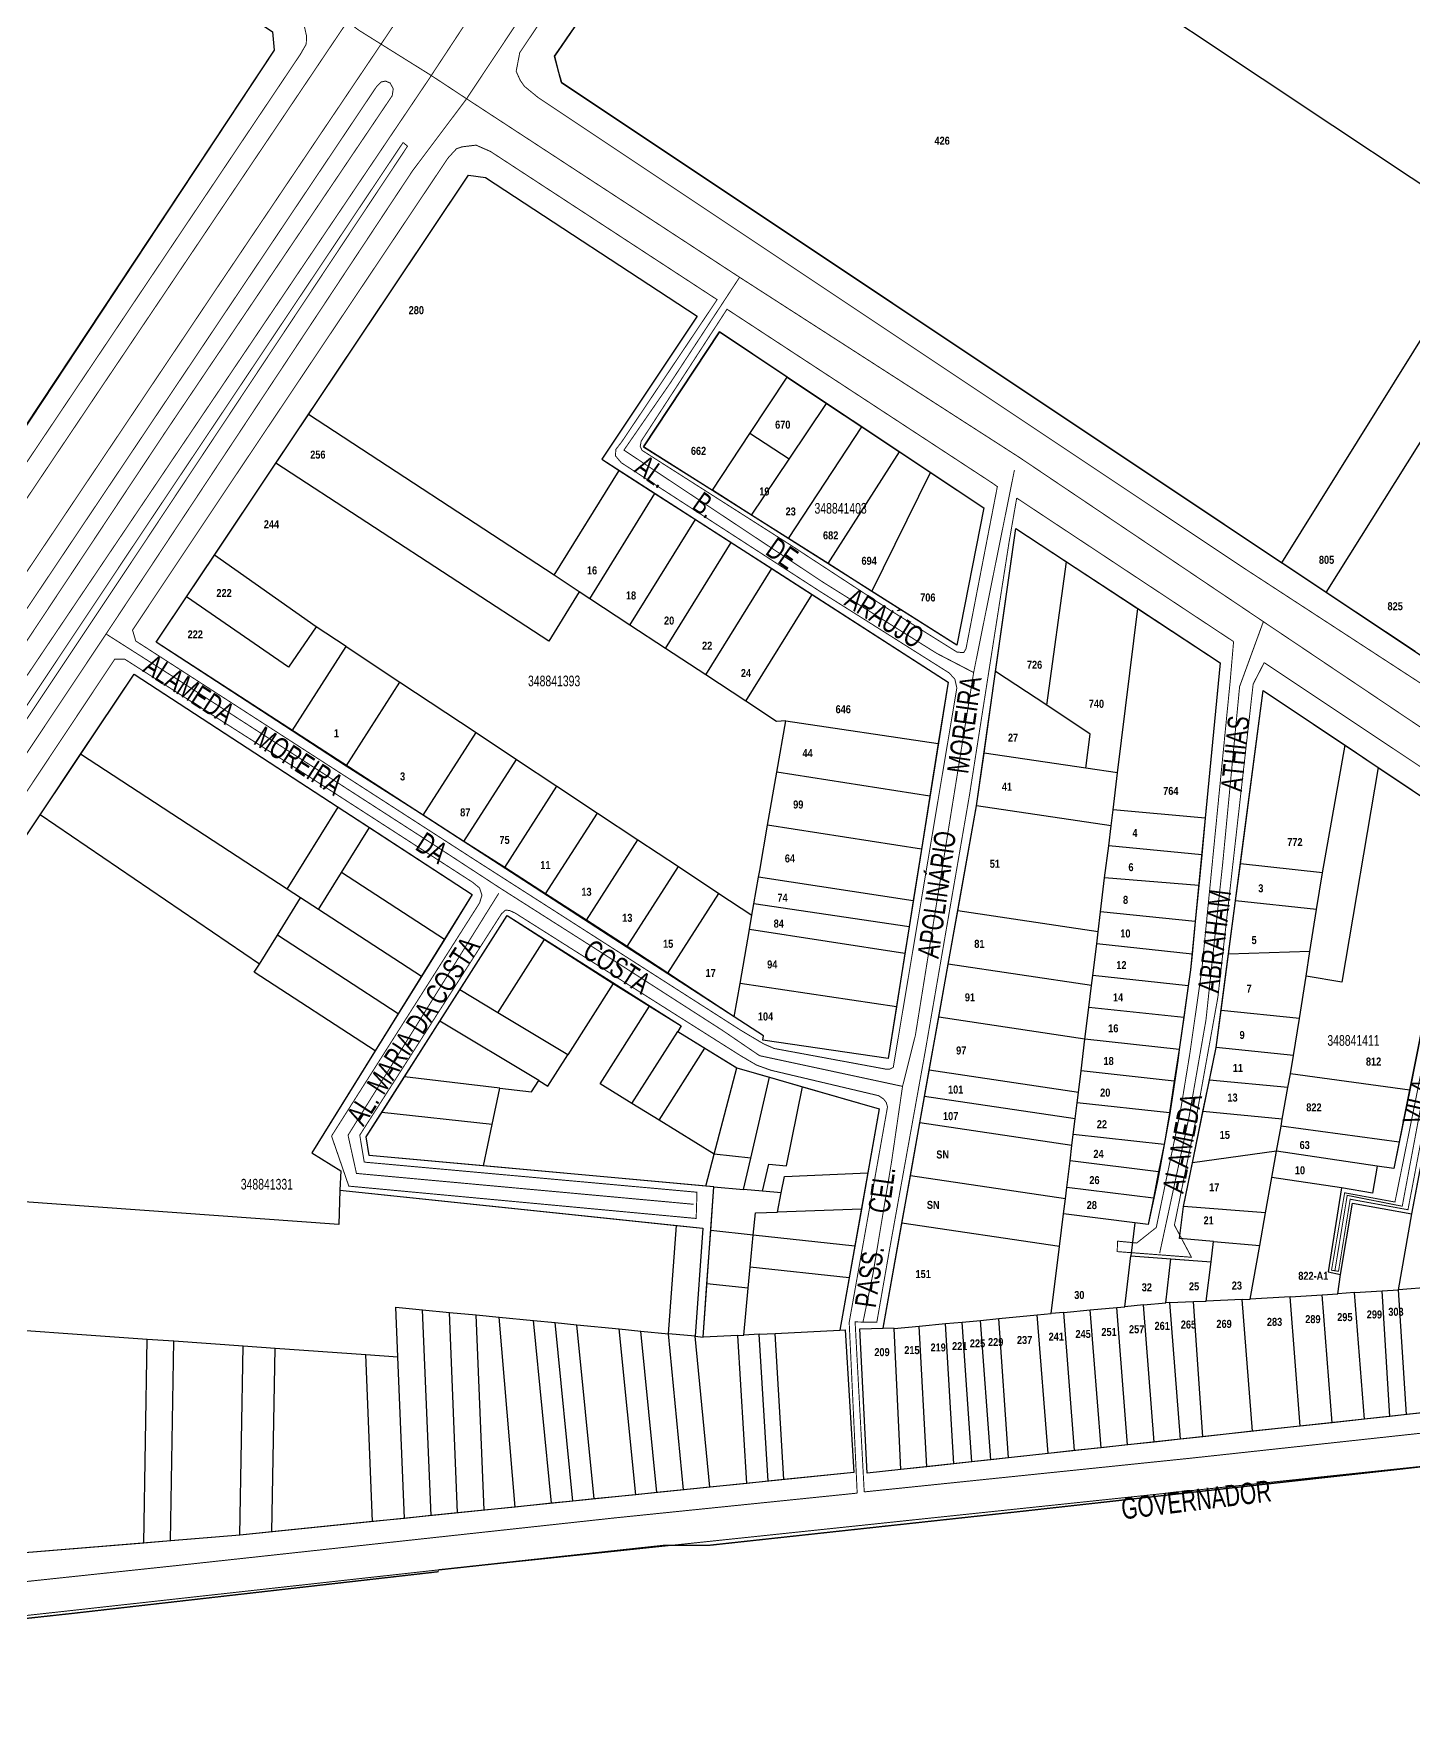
# Model space of a CAD drawing. Extents: x 203136 to 205923, y 4839890 to 4842982.
# Drawn here: x 203912.3 to 204170.9, y 4839889.9 to 4840205.8 of the extents above; entities that cross this region are included whole.
import ezdxf
from ezdxf.enums import TextEntityAlignment as Align

# ---------------------------------------------------------------- set-up
doc = ezdxf.new("R2010")
doc.units = 0
doc.header["$LTSCALE"] = 1.5
doc.header["$MEASUREMENT"] = 0
doc.linetypes.add('TRACO_11', pattern=[8, 3, -1, 3, -1])
doc.linetypes.add('TRACO_25', pattern=[8, 3, -1, 1, -1, 1, -1])
for name, color, linetype in [('CD_MALHA_LOTES', 40, 'CONTINUOUS'), ('CD_TXT_QUADRA', 7, 'CONTINUOUS'), ('LM-LIM-SETOR-FISCAL', 7, 'CONTINUOUS'), ('RU-QUADRAS', 210, 'CONTINUOUS'), ('SV-EIXO-RUA-N-PAV', 6, 'CONTINUOUS'), ('SV-EIXO-RUA-PAV', 20, 'CONTINUOUS'), ('SV-RUA-NAO-PAV-S-GUIA-C-GUIA', 7, 'CONTINUOUS'), ('SV-RUA-PAVIM-S-GUIA-C-GUIA', 7, 'CONTINUOUS'), ('SV-TXT-RUA-N-PAV-S-GUIA-C-GUIA', 7, 'CONTINUOUS'), ('SV-TXT-RUA-PAV-S-GUIA-C-GUIA', 7, 'CONTINUOUS'), ('Th_NmrPort', 1, 'CONTINUOUS')]:
    doc.layers.add(name, color=color, linetype=linetype)
doc.styles.add('3488-41-2D_TXTB$0$ARIAL', font='ARIAL.TTF')
doc.styles.add('ARIAL', font='ARIAL.TTF')
doc.styles.get("Standard").update_dxf_attribs({"font": 'swisscbo.ttf'})
doc.linetypes.add('Limite', pattern='A,20,-3,[130,ltypeshp.shx,S=6.35,R=0,X=0,Y=0],-3,20', length=46)

msp = doc.modelspace()

# ---------------------------------------------------------------- linework, layer by layer
at = {"layer": 'CD_MALHA_LOTES', "linetype": 'Continuous', "flags": 128}
for points in [[(204049.5, 4840259.31), (204009.91, 4840201.61)], [(204155.79, 4840188.56), (204049.5, 4840259.31)], [(203957.08, 4840206.15), (203957.35, 4840202.73)], [(203957.35, 4840202.73), (203910.67, 4840132.12)], [(204009.91, 4840201.61), (204010.57, 4840199.06)], [(204010.57, 4840199.06), (204011.25, 4840196.67)], [(204011.25, 4840196.67), (204146.25, 4840106.66)], [(204185.2, 4840169.05), (204155.79, 4840188.56)], [(203963.8, 4840134.46), (203993.78, 4840179.31)], [(203993.78, 4840179.31), (203997.02, 4840178.88)], [(203997.02, 4840178.88), (204036.65, 4840152.86)], [(204146.25, 4840106.66), (204185.2, 4840169.05)], [(204154.57, 4840101.11), (204193.67, 4840163.44)], [(204036.65, 4840152.86), (204018.8, 4840126.05)], [(204040.83, 4840149.93), (204026.62, 4840128.42)], [(204053.54, 4840141.46), (204040.83, 4840149.93)], [(204046.53, 4840130.86), (204053.54, 4840141.46)], [(204053.54, 4840141.46), (204060.93, 4840136.54)], [(204053.91, 4840126.06), (204060.93, 4840136.54)], [(204060.93, 4840136.54), (204067.55, 4840132.13)], [(203957.71, 4840125.36), (203963.8, 4840134.46)], [(204009.85, 4840104.32), (203963.8, 4840134.46)], [(204053.77, 4840111.22), (204067.55, 4840132.13)], [(204067.55, 4840132.13), (204074.59, 4840127.44)], [(204039.52, 4840120.25), (204046.53, 4840130.86)], [(204053.91, 4840126.06), (204046.53, 4840130.86)], [(204018.8, 4840126.05), (204022.03, 4840123.97)], [(204026.62, 4840128.42), (204039.52, 4840120.25)], [(204046.88, 4840115.58), (204053.91, 4840126.06)], [(204061.2, 4840106.52), (204074.59, 4840127.44)], [(204074.59, 4840127.44), (204080.39, 4840123.57)], [(203946.17, 4840108.08), (203957.71, 4840125.36)], [(204008.88, 4840092), (203957.71, 4840125.36)], [(204009.85, 4840104.32), (204022.03, 4840123.97)], [(204022.03, 4840123.97), (204028.76, 4840119.64)], [(204069.42, 4840101.3), (204080.39, 4840123.57)], [(204080.39, 4840123.57), (204090.38, 4840116.93)], [(204016.54, 4840099.93), (204028.76, 4840119.64)], [(204028.76, 4840119.64), (204036.34, 4840114.77)], [(204046.88, 4840115.58), (204039.52, 4840120.25)], [(204090.38, 4840116.93), (204085.36, 4840091.21)], [(204024.07, 4840094.98), (204036.34, 4840114.77)], [(204036.34, 4840114.77), (204043.06, 4840110.45)], [(204053.77, 4840111.22), (204046.88, 4840115.58)], [(204092.6, 4840086.3), (204096.39, 4840113.09)], [(204096.39, 4840113.09), (204105.88, 4840106.86)], [(204030.75, 4840090.59), (204043.06, 4840110.45)], [(204043.06, 4840110.45), (204050.64, 4840105.58)], [(204061.2, 4840106.52), (204053.77, 4840111.22)], [(203940.97, 4840100.31), (203946.17, 4840108.08)], [(203965.25, 4840094.68), (203946.17, 4840108.08)], [(204102.19, 4840079.96), (204105.88, 4840106.86)], [(204105.88, 4840106.86), (204119.26, 4840098.08)], [(204154.57, 4840101.11), (204146.25, 4840106.66)], [(204014.56, 4840101.23), (204009.85, 4840104.32)], [(204038.28, 4840085.64), (204050.64, 4840105.58)], [(204050.64, 4840105.58), (204058.21, 4840100.71)], [(204069.42, 4840101.3), (204061.2, 4840106.52)], [(203935.26, 4840091.76), (203940.97, 4840100.31)], [(203960.08, 4840087.11), (203940.97, 4840100.31)], [(204014.56, 4840101.23), (204008.88, 4840092)], [(204016.54, 4840099.93), (204014.56, 4840101.23)], [(204045.8, 4840080.7), (204058.21, 4840100.71)], [(204058.21, 4840100.71), (204083.69, 4840084.32)], [(204085.36, 4840091.21), (204069.42, 4840101.3)], [(204171.22, 4840090.01), (204154.57, 4840101.11)], [(204024.07, 4840094.98), (204016.54, 4840099.93)], [(204115.48, 4840067.29), (204119.26, 4840098.08)], [(204119.26, 4840098.08), (204134.72, 4840087.93)], [(203965.25, 4840094.68), (203960.08, 4840087.11)], [(203970.86, 4840090.97), (203965.25, 4840094.68)], [(204030.75, 4840090.59), (204024.07, 4840094.98)], [(203960.74, 4840075.17), (203935.26, 4840091.76)], [(203960.74, 4840075.17), (203970.86, 4840090.97)], [(203970.86, 4840090.97), (203980.95, 4840084.29)], [(204038.28, 4840085.64), (204030.75, 4840090.59)], [(204134.72, 4840087.93), (204131.91, 4840058.83)], [(203921.1, 4840070.78), (203931.13, 4840085.79)], [(203931.13, 4840085.79), (203969.37, 4840060.87)], [(204045.8, 4840080.7), (204038.28, 4840085.64)], [(204090.43, 4840071.01), (204092.6, 4840086.3)], [(204102.19, 4840079.96), (204092.6, 4840086.3)], [(203970.87, 4840068.56), (203980.95, 4840084.29)], [(203980.95, 4840084.29), (203995.21, 4840074.85)], [(204083.69, 4840084.32), (204081.86, 4840072.8)], [(204138.49, 4840050.25), (204142.78, 4840082.73)], [(204142.78, 4840082.73), (204158.13, 4840072.46)], [(204051.52, 4840076.94), (204045.8, 4840080.7)], [(204110.33, 4840074.57), (204102.19, 4840079.96)], [(203970.87, 4840068.56), (203960.74, 4840075.17)], [(204053.27, 4840077.06), (204051.52, 4840076.94)], [(204051.6, 4840067.44), (204053.27, 4840077.06)], [(204053.27, 4840077.06), (204081.86, 4840072.8)], [(203985.28, 4840059.34), (203995.21, 4840074.85)], [(203995.21, 4840074.85), (204002.8, 4840069.82)], [(204081.86, 4840072.8), (204080.29, 4840062.91)], [(204109.54, 4840068.16), (204110.33, 4840074.57)], [(204153.85, 4840048.58), (204158.13, 4840072.46)], [(204158.13, 4840072.46), (204164.34, 4840068.3)], [(203913.49, 4840059.4), (203921.1, 4840070.78)], [(203959.83, 4840045.51), (203921.1, 4840070.78)], [(203992.94, 4840054.44), (204002.8, 4840069.82)], [(204002.8, 4840069.82), (204010.38, 4840064.8)], [(204089.03, 4840061.11), (204090.43, 4840071.01)], [(204109.54, 4840068.16), (204090.43, 4840071.01)], [(203985.28, 4840059.34), (203970.87, 4840068.56)], [(204049.87, 4840057.51), (204051.6, 4840067.44)], [(204080.29, 4840062.91), (204051.6, 4840067.44)], [(204115.48, 4840067.29), (204109.54, 4840068.16)], [(204114.63, 4840060.38), (204115.48, 4840067.29)], [(204164.34, 4840068.3), (204157.53, 4840028.06)], [(204164.34, 4840068.3), (204180.1, 4840057.75)], [(204000.6, 4840049.53), (204010.38, 4840064.8)], [(204010.38, 4840064.8), (204017.97, 4840059.77)], [(204080.29, 4840062.91), (204078.72, 4840053.01)], [(203879.56, 4840008.68), (203913.49, 4840059.4)], [(203954.61, 4840031.47), (203913.49, 4840059.4)], [(203959.83, 4840045.51), (203969.37, 4840060.87)], [(203969.37, 4840060.87), (203975.23, 4840057.04)], [(203992.94, 4840054.44), (203985.28, 4840059.34)], [(204008.26, 4840044.63), (204017.97, 4840059.77)], [(204017.97, 4840059.77), (204025.56, 4840054.75)], [(204085.5, 4840041.42), (204089.03, 4840061.11)], [(204114.26, 4840057.34), (204089.03, 4840061.11)], [(204114.26, 4840057.34), (204114.63, 4840060.38)], [(204131.91, 4840058.83), (204114.63, 4840060.38)], [(203970.02, 4840048.65), (203975.23, 4840057.04)], [(203975.23, 4840057.04), (203994.51, 4840044.48)], [(204048.39, 4840048.97), (204049.87, 4840057.51)], [(204078.72, 4840053.01), (204049.87, 4840057.51)], [(204113.8, 4840053.61), (204114.26, 4840057.34)], [(204131.91, 4840058.83), (204131.24, 4840051.91)], [(204180.1, 4840057.75), (204170.26, 4840007.86)], [(204000.6, 4840049.53), (203992.94, 4840054.44)], [(204015.93, 4840039.72), (204025.56, 4840054.75)], [(204025.56, 4840054.75), (204033.15, 4840049.72)], [(204078.72, 4840053.01), (204077.18, 4840043.31)], [(204113.04, 4840047.62), (204113.8, 4840053.61)], [(204131.24, 4840051.91), (204113.8, 4840053.61)], [(204131.24, 4840051.91), (204130.68, 4840046.17)], [(204137.58, 4840043.31), (204138.49, 4840050.25)], [(204153.85, 4840048.58), (204138.49, 4840050.25)], [(203965.7, 4840041.69), (203970.02, 4840048.65)], [(203989.29, 4840036.08), (203970.02, 4840048.65)], [(204008.26, 4840044.63), (204000.6, 4840049.53)], [(204023.55, 4840034.74), (204033.15, 4840049.72)], [(204033.15, 4840049.72), (204040.73, 4840044.69)], [(204047.3, 4840042.73), (204048.17, 4840047.74)], [(204048.17, 4840047.74), (204048.39, 4840048.97)], [(204077.18, 4840043.31), (204048.17, 4840047.74)], [(204112.28, 4840041.23), (204113.04, 4840047.62)], [(204130.68, 4840046.17), (204113.04, 4840047.62)], [(204152.76, 4840041.66), (204153.85, 4840048.58)], [(203958.02, 4840036.9), (203962.34, 4840043.87)], [(203962.34, 4840043.87), (203959.83, 4840045.51)], [(203965.7, 4840041.69), (203962.34, 4840043.87)], [(203994.51, 4840044.48), (203989.29, 4840036.08)], [(204015.93, 4840039.72), (204008.26, 4840044.63)], [(204031.16, 4840029.75), (204040.73, 4840044.69)], [(204040.73, 4840044.69), (204046.93, 4840040.6)], [(204130.68, 4840046.17), (204130.03, 4840039.45)], [(203984.97, 4840029.12), (203965.7, 4840041.69)], [(203992.17, 4840026.61), (204001.05, 4840040.55)], [(204001.05, 4840040.55), (204008.03, 4840036.06)], [(204046.47, 4840037.92), (204046.93, 4840040.6)], [(204046.93, 4840040.6), (204047.3, 4840042.73)], [(204076.41, 4840038.45), (204047.3, 4840042.73)], [(204077.18, 4840043.31), (204076.41, 4840038.45)], [(204083.72, 4840031.47), (204085.5, 4840041.42)], [(204111.82, 4840037.49), (204085.5, 4840041.42)], [(204111.82, 4840037.49), (204112.28, 4840041.23)], [(204130.03, 4840039.45), (204112.28, 4840041.23)], [(204136.27, 4840033.3), (204137.58, 4840043.31)], [(204152.76, 4840041.66), (204137.58, 4840043.31)], [(204151.53, 4840033.81), (204152.76, 4840041.66)], [(204023.55, 4840034.74), (204015.93, 4840039.72)], [(204044.72, 4840027.84), (204046.47, 4840037.92)], [(204075.62, 4840033.44), (204046.47, 4840037.92)], [(204076.41, 4840038.45), (204075.62, 4840033.44)], [(204111.55, 4840035.26), (204111.82, 4840037.49)], [(204130.03, 4840039.45), (204129.44, 4840033.32)], [(203954.61, 4840031.47), (203958.02, 4840036.9)], [(203980.64, 4840022.15), (203958.02, 4840036.9)], [(203989.29, 4840036.08), (203984.97, 4840029.12)], [(203999.29, 4840022.33), (204008.03, 4840036.06)], [(204008.03, 4840036.06), (204020.95, 4840027.82)], [(204031.16, 4840029.75), (204023.55, 4840034.74)], [(204110.82, 4840029.31), (204111.55, 4840035.26)], [(204129.44, 4840033.32), (204111.55, 4840035.26)], [(203953.66, 4840029.96), (203954.61, 4840031.47)], [(204075.62, 4840033.44), (204074.03, 4840023.48)], [(204081.95, 4840021.52), (204083.72, 4840031.47)], [(204110.59, 4840027.46), (204083.72, 4840031.47)], [(204129.44, 4840033.32), (204129.16, 4840030.41)], [(204134.88, 4840022.75), (204136.27, 4840033.3)], [(204151.53, 4840033.81), (204136.27, 4840033.3)], [(204150.8, 4840029.21), (204151.53, 4840033.81)], [(203976.31, 4840015.18), (203953.66, 4840029.96)], [(203984.97, 4840029.12), (203980.64, 4840022.15)], [(204020.95, 4840027.82), (204012.42, 4840014.44)], [(204020.95, 4840027.82), (204027.74, 4840023.58)], [(204043.63, 4840021.59), (204031.16, 4840029.75)], [(204043.63, 4840021.59), (204044.72, 4840027.84)], [(204074.03, 4840023.48), (204044.72, 4840027.84)], [(204110.59, 4840027.46), (204110.82, 4840029.31)], [(204128.72, 4840027.37), (204110.82, 4840029.31)], [(204129.16, 4840030.41), (204128.72, 4840027.37)], [(204149.55, 4840021.24), (204150.8, 4840029.21)], [(204157.53, 4840028.06), (204150.8, 4840029.21)], [(204170.62, 4839984.63), (204179.08, 4840029.22)], [(203988.45, 4840020.77), (203992.17, 4840026.61)], [(203999.29, 4840022.33), (203992.17, 4840026.61)], [(204110.08, 4840023.35), (204110.59, 4840027.46)], [(204128.72, 4840027.37), (204127.87, 4840021.42)], [(203980.64, 4840022.15), (203976.31, 4840015.18)], [(204012.42, 4840014.44), (203999.29, 4840022.33)], [(204018.46, 4840009.03), (204027.74, 4840023.58)], [(204027.74, 4840023.58), (204033.67, 4840019.88)], [(204049.09, 4840018.01), (204043.63, 4840021.59)], [(204074.03, 4840023.48), (204072.49, 4840013.76)], [(204080.17, 4840011.58), (204081.95, 4840021.52)], [(204109.36, 4840017.42), (204081.95, 4840021.52)], [(204109.36, 4840017.42), (204110.08, 4840023.35)], [(204127.87, 4840021.42), (204110.08, 4840023.35)], [(204127.87, 4840021.42), (204127.01, 4840015.48)], [(204133.97, 4840015.8), (204134.88, 4840022.75)], [(204149.55, 4840021.24), (204134.88, 4840022.75)], [(203981.79, 4840010.33), (203988.45, 4840020.77)], [(204006.98, 4840009.62), (203988.45, 4840020.77)], [(204024.42, 4840005.35), (204033.02, 4840018.85)], [(204033.67, 4840019.88), (204033.02, 4840018.85)], [(204033.02, 4840018.85), (204038.13, 4840015.7)], [(204148.46, 4840014.32), (204149.55, 4840021.24)], [(203976.31, 4840015.18), (203964.44, 4839996.07)], [(204029.52, 4840002.2), (204038.13, 4840015.7)], [(204038.13, 4840015.7), (204044.08, 4840012.02)], [(204048.98, 4840017.21), (204049.09, 4840018.01)], [(204072.49, 4840013.76), (204048.98, 4840017.21)], [(204108.62, 4840011.44), (204109.36, 4840017.42)], [(204127.01, 4840015.48), (204109.36, 4840017.42)], [(204127.01, 4840015.48), (204126.1, 4840009.54)], [(204132.68, 4840009.73), (204133.97, 4840015.8)], [(204148.46, 4840014.32), (204133.97, 4840015.8)], [(204008.7, 4840008.6), (204012.42, 4840014.44)], [(204039.86, 4839995.82), (204044.08, 4840012.02)], [(204044.08, 4840012.02), (204050.23, 4840010.25)], [(204147.85, 4840010.88), (204148.46, 4840014.32)], [(203977.53, 4840003.64), (203981.79, 4840010.33)], [(203999.67, 4840008.22), (203981.79, 4840010.33)], [(204005.64, 4840007.51), (204006.98, 4840009.62)], [(204006.98, 4840009.62), (204008.7, 4840008.6)], [(204024.42, 4840005.35), (204018.46, 4840009.03)], [(204046.73, 4839995.07), (204050.23, 4840010.25)], [(204050.23, 4840010.25), (204056.38, 4840008.48)], [(204079.29, 4840006.65), (204080.17, 4840011.58)], [(204108.13, 4840007.4), (204080.17, 4840011.58)], [(204108.13, 4840007.4), (204108.62, 4840011.44)], [(204126.1, 4840009.54), (204108.62, 4840011.44)], [(204126.1, 4840009.54), (204125.19, 4840003.61)], [(204131.47, 4840003.84), (204132.68, 4840009.73)], [(204147.39, 4840008.32), (204132.68, 4840009.73)], [(204147.39, 4840008.32), (204147.85, 4840010.88)], [(204170.26, 4840007.86), (204147.85, 4840010.88)], [(203998.25, 4840001.43), (203999.67, 4840008.22)], [(203999.67, 4840008.22), (204005.64, 4840007.51)], [(204053.43, 4839993.64), (204056.38, 4840008.48)], [(204056.38, 4840008.48), (204070.8, 4840004.32)], [(204078.41, 4840001.73), (204079.29, 4840006.65)], [(204107.52, 4840002.44), (204079.29, 4840006.65)], [(204107.89, 4840005.48), (204108.13, 4840007.4)], [(204146.34, 4840002.4), (204147.39, 4840008.32)], [(204170.26, 4840007.86), (204168.26, 4839998.06)], [(203974.62, 4839999.07), (203977.53, 4840003.64)], [(203998.25, 4840001.43), (203977.53, 4840003.64)], [(204029.52, 4840002.2), (204024.42, 4840005.35)], [(204070.8, 4840004.32), (204068.67, 4839992.37)], [(204107.16, 4839999.53), (204107.52, 4840002.44)], [(204107.52, 4840002.44), (204107.89, 4840005.48)], [(204125.19, 4840003.61), (204107.89, 4840005.48)], [(204125.19, 4840003.61), (204124.54, 4839999.4)], [(204129.5, 4839994.22), (204131.47, 4840003.84)], [(204146.34, 4840002.4), (204131.47, 4840003.84)], [(204146.1, 4840001.06), (204146.34, 4840002.4)], [(203996.62, 4839993.63), (203998.25, 4840001.43)], [(204039.86, 4839995.82), (204029.52, 4840002.2)], [(204076.63, 4839991.78), (204078.41, 4840001.73)], [(204106.91, 4839997.47), (204078.41, 4840001.73)], [(204106.91, 4839997.47), (204107.16, 4839999.53)], [(204124.19, 4839997.68), (204107.16, 4839999.53)], [(204124.54, 4839999.4), (204124.19, 4839997.68)], [(204145.27, 4839996.43), (204146.1, 4840001.06)], [(204168.26, 4839998.06), (204146.1, 4840001.06)], [(203964.44, 4839996.07), (203969.88, 4839992.73)], [(203975.18, 4839995.57), (203974.62, 4839999.07)], [(204106.55, 4839994.57), (204106.91, 4839997.47)], [(204124.19, 4839997.68), (204123.16, 4839992.5)], [(204145.27, 4839996.43), (204129.5, 4839994.22)], [(204144.38, 4839991.46), (204145.27, 4839996.43)], [(204164.15, 4839993.61), (204145.27, 4839996.43)], [(204168.26, 4839998.06), (204167.26, 4839993.15)], [(203996.62, 4839993.63), (203975.18, 4839995.57)], [(204038.31, 4839989.86), (203996.62, 4839993.63)], [(204038.31, 4839989.86), (204039.86, 4839995.82)], [(204046.73, 4839995.07), (204039.86, 4839995.82)], [(204045.37, 4839989.22), (204046.73, 4839995.07)], [(204048.9, 4839988.91), (204050.07, 4839993.95)], [(204050.07, 4839993.95), (204053.43, 4839993.64)], [(204105.94, 4839989.61), (204106.55, 4839994.57)], [(204123.16, 4839992.5), (204106.55, 4839994.57)], [(204127.82, 4839986.01), (204129.5, 4839994.22)], [(204164.15, 4839993.61), (204163.26, 4839988.53)], [(204167.26, 4839993.15), (204164.15, 4839993.61)], [(203969.88, 4839992.73), (203969.7, 4839989.07)], [(204039.81, 4839989.73), (204038.31, 4839989.86)], [(204039.21, 4839981.52), (204039.81, 4839989.73)], [(204039.81, 4839989.73), (204045.37, 4839989.22)], [(204052.43, 4839988.59), (204053.04, 4839991.66)], [(204053.04, 4839991.66), (204068.67, 4839992.37)], [(204068.67, 4839992.37), (204067.45, 4839985.52)], [(204075.03, 4839982.92), (204076.63, 4839991.78)], [(204105.68, 4839987.44), (204076.63, 4839991.78)], [(204123.16, 4839992.5), (204122.18, 4839987.59)], [(204143.2, 4839984.82), (204144.38, 4839991.46)], [(204157.41, 4839989.51), (204144.38, 4839991.46)], [(203969.48, 4839982.69), (203909.63, 4839986.95)], [(203969.7, 4839989.07), (203969.48, 4839982.69)], [(203969.7, 4839989.07), (204032.77, 4839982.5)], [(204048.9, 4839988.91), (204045.37, 4839989.22)], [(204052.43, 4839988.59), (204048.9, 4839988.91)], [(204051.71, 4839984.97), (204052.43, 4839988.59)], [(204105.33, 4839984.65), (204105.68, 4839987.44)], [(204105.68, 4839987.44), (204105.94, 4839989.61)], [(204122.18, 4839987.59), (204105.94, 4839989.61)], [(204122.18, 4839987.59), (204121.2, 4839982.67)], [(204157.41, 4839989.51), (204154.94, 4839973.79)], [(204157.28, 4839973.26), (204159.53, 4839986.64)], [(204163.26, 4839988.53), (204157.41, 4839989.51)], [(204159.53, 4839986.64), (204170.62, 4839984.63)], [(204047.17, 4839980.65), (204047.62, 4839984.82)], [(204047.62, 4839984.82), (204051.71, 4839984.97)], [(204067.45, 4839985.52), (204051.71, 4839984.97)], [(204067.45, 4839985.52), (204066.21, 4839978.59)], [(204104.58, 4839978.51), (204105.33, 4839984.65)], [(204118.71, 4839982.98), (204105.33, 4839984.65)], [(204127.1, 4839980.05), (204127.82, 4839986.01)], [(204143.2, 4839984.82), (204127.82, 4839986.01)], [(204142.11, 4839978.71), (204143.2, 4839984.82)], [(204168.13, 4839970.41), (204170.62, 4839984.63)], [(204031.3, 4839962.2), (204032.77, 4839982.5)], [(204032.77, 4839982.5), (204037.74, 4839981.98)], [(204037.74, 4839981.98), (204036.28, 4839961.71)], [(204038.49, 4839971.54), (204039.21, 4839981.52)], [(204047.17, 4839980.65), (204039.21, 4839981.52)], [(204046.62, 4839974.69), (204047.17, 4839980.65)], [(204066.21, 4839978.59), (204047.17, 4839980.65)], [(204071.5, 4839963.24), (204075.03, 4839982.92)], [(204104.58, 4839978.51), (204075.03, 4839982.92)], [(204118.71, 4839982.98), (204117.96, 4839976.79)], [(204121.2, 4839982.67), (204118.71, 4839982.98)], [(204066.21, 4839978.59), (204065.16, 4839972.68)], [(204103.04, 4839965.96), (204104.58, 4839978.51)], [(204133.45, 4839979.48), (204127.1, 4839980.05)], [(204132.98, 4839975.69), (204133.45, 4839979.48)], [(204133.45, 4839979.48), (204142.11, 4839978.71)], [(204140.31, 4839968.65), (204142.11, 4839978.71)], [(204046.25, 4839970.7), (204046.62, 4839974.69)], [(204065.16, 4839972.68), (204046.62, 4839974.69)], [(204116.82, 4839967.26), (204117.96, 4839976.79)], [(204117.96, 4839976.79), (204125.46, 4839976.24)], [(204124.51, 4839967.99), (204125.46, 4839976.24)], [(204125.46, 4839976.24), (204132.98, 4839975.69)], [(204132.07, 4839968.32), (204132.98, 4839975.69)], [(204037.78, 4839961.57), (204038.49, 4839971.54)], [(204046.25, 4839970.7), (204038.49, 4839971.54)], [(204065.16, 4839972.68), (204063.41, 4839962.84)], [(204154.94, 4839973.79), (204157.28, 4839973.26)], [(204156.76, 4839969.69), (204157.28, 4839973.26)], [(204174.44, 4839970.92), (204168.13, 4839970.41)], [(204045.44, 4839961.95), (204046.25, 4839970.7)], [(204120.3, 4839967.59), (204124.51, 4839967.99)], [(204125.28, 4839968.06), (204124.51, 4839967.99)], [(204125.28, 4839968.06), (204129.72, 4839968.23)], [(204127.28, 4839942.43), (204125.28, 4839968.06)], [(204129.72, 4839968.23), (204132.07, 4839968.32)], [(204131.43, 4839942.88), (204129.72, 4839968.23)], [(204138.8, 4839968.58), (204132.07, 4839968.32)], [(204138.8, 4839968.58), (204140.31, 4839968.65)], [(204140.77, 4839943.9), (204138.8, 4839968.58)], [(204147.81, 4839969.13), (204140.31, 4839968.65)], [(204147.81, 4839969.13), (204153.79, 4839969.51)], [(204149.72, 4839944.87), (204147.81, 4839969.13)], [(204153.79, 4839969.51), (204156.76, 4839969.69)], [(204155.68, 4839945.52), (204153.79, 4839969.51)], [(204159.88, 4839969.89), (204156.76, 4839969.69)], [(204159.88, 4839969.89), (204165.04, 4839970.22)], [(204161.75, 4839946.18), (204159.88, 4839969.89)], [(204165.04, 4839970.22), (204168.13, 4839970.41)], [(204166.51, 4839946.69), (204165.04, 4839970.22)], [(204169.61, 4839947.03), (204168.13, 4839970.41)], [(203980.57, 4839957.86), (203980.19, 4839967.17)], [(203980.19, 4839967.17), (203985.21, 4839966.68)], [(203985.21, 4839966.68), (203990.24, 4839966.19)], [(203986.79, 4839928.1), (203985.21, 4839966.68)], [(203991.77, 4839928.61), (203990.24, 4839966.19)], [(203990.24, 4839966.19), (203995.26, 4839965.71)], [(203995.26, 4839965.71), (203999.57, 4839965.28)], [(203996.76, 4839929.12), (203995.26, 4839965.71)], [(204002.56, 4839929.71), (203999.57, 4839965.28)], [(203999.57, 4839965.28), (204005.99, 4839964.66)], [(204005.99, 4839964.66), (204010.05, 4839964.27)], [(204009.38, 4839930.41), (204005.99, 4839964.66)], [(204086.36, 4839964.38), (204089.77, 4839964.7)], [(204089.77, 4839964.7), (204093.22, 4839965.03)], [(204091.71, 4839938.57), (204089.77, 4839964.7)], [(204093.22, 4839965.03), (204100.4, 4839965.71)], [(204095.04, 4839938.93), (204093.22, 4839965.03)], [(204100.4, 4839965.71), (204103.04, 4839965.96)], [(204102.43, 4839939.74), (204100.4, 4839965.71)], [(204105.37, 4839966.18), (204103.04, 4839965.96)], [(204105.37, 4839966.18), (204110.35, 4839966.65)], [(204107.4, 4839940.28), (204105.37, 4839966.18)], [(204110.35, 4839966.65), (204115.3, 4839967.12)], [(204112.37, 4839940.82), (204110.35, 4839966.65)], [(204115.3, 4839967.12), (204116.82, 4839967.26)], [(204117.34, 4839941.35), (204115.3, 4839967.12)], [(204120.3, 4839967.59), (204116.82, 4839967.26)], [(204122.31, 4839941.89), (204120.3, 4839967.59)], [(203896.82, 4839963.81), (203933.6, 4839961.19)], [(204013.35, 4839930.82), (204010.05, 4839964.27)], [(204010.05, 4839964.27), (204014.11, 4839963.87)], [(204014.11, 4839963.87), (204022.07, 4839963.1)], [(204017.33, 4839931.22), (204014.11, 4839963.87)], [(204022.07, 4839963.1), (204026.13, 4839962.7)], [(204025.14, 4839932.02), (204022.07, 4839963.1)], [(204029.12, 4839932.43), (204026.13, 4839962.7)], [(204026.13, 4839962.7), (204031.3, 4839962.2)], [(204036.28, 4839961.71), (204031.3, 4839962.2)], [(204034.1, 4839932.93), (204031.3, 4839962.2)], [(204039.07, 4839933.44), (204036.28, 4839961.71)], [(204036.28, 4839961.71), (204037.78, 4839961.57)], [(204044.3, 4839961.89), (204037.78, 4839961.57)], [(204044.3, 4839961.89), (204045.44, 4839961.95)], [(204045.98, 4839934.15), (204044.3, 4839961.89)], [(204048.29, 4839962.09), (204045.44, 4839961.95)], [(204048.29, 4839962.09), (204051.28, 4839962.24)], [(204049.95, 4839934.55), (204048.29, 4839962.09)], [(204051.28, 4839962.24), (204063.41, 4839962.84)], [(204052.94, 4839934.86), (204051.28, 4839962.24)], [(204063.41, 4839962.84), (204064.39, 4839962.89)], [(204064.39, 4839962.89), (204066, 4839936.19)], [(204067.13, 4839963.12), (204071.5, 4839963.24)], [(204068.53, 4839936.06), (204067.13, 4839963.12)], [(204073.61, 4839963.17), (204071.5, 4839963.24)], [(204073.61, 4839963.17), (204078.25, 4839963.61)], [(204074.85, 4839936.74), (204073.61, 4839963.17)], [(204078.25, 4839963.61), (204083.23, 4839964.08)], [(204079.7, 4839937.27), (204078.25, 4839963.61)], [(204083.23, 4839964.08), (204086.36, 4839964.38)], [(204084.79, 4839937.82), (204083.23, 4839964.08)], [(204088.12, 4839938.18), (204086.36, 4839964.38)], [(203932.93, 4839922.97), (203933.6, 4839961.19)], [(203933.6, 4839961.19), (203938.6, 4839960.84)], [(203937.96, 4839923.38), (203938.6, 4839960.84)], [(203938.6, 4839960.84), (203951.58, 4839959.92)], [(203950.93, 4839924.44), (203951.58, 4839959.92)], [(203951.58, 4839959.92), (203957.58, 4839959.5)], [(203956.91, 4839925.05), (203957.58, 4839959.5)], [(203957.58, 4839959.5), (203974.55, 4839958.29)], [(203974.55, 4839958.29), (203980.57, 4839957.86)], [(203975.84, 4839926.98), (203974.55, 4839958.29)], [(203981.81, 4839927.59), (203980.57, 4839957.86)], [(204155.68, 4839945.52), (204149.72, 4839944.87)], [(204161.75, 4839946.18), (204155.68, 4839945.52)], [(204166.51, 4839946.69), (204161.75, 4839946.18)], [(204169.61, 4839947.03), (204166.51, 4839946.69)], [(204176.02, 4839947.72), (204169.61, 4839947.03)], [(204127.28, 4839942.43), (204122.31, 4839941.89)], [(204131.43, 4839942.88), (204127.28, 4839942.43)], [(204140.77, 4839943.9), (204131.43, 4839942.88)], [(204149.72, 4839944.87), (204140.77, 4839943.9)], [(204102.43, 4839939.74), (204095.04, 4839938.93)], [(204107.4, 4839940.28), (204102.43, 4839939.74)], [(204112.37, 4839940.82), (204107.4, 4839940.28)], [(204117.34, 4839941.35), (204112.37, 4839940.82)], [(204122.31, 4839941.89), (204117.34, 4839941.35)], [(204066, 4839936.19), (204052.94, 4839934.86)], [(204074.85, 4839936.74), (204068.53, 4839936.06)], [(204079.7, 4839937.27), (204074.85, 4839936.74)], [(204084.79, 4839937.82), (204079.7, 4839937.27)], [(204088.12, 4839938.18), (204084.79, 4839937.82)], [(204091.71, 4839938.57), (204088.12, 4839938.18)], [(204095.04, 4839938.93), (204091.71, 4839938.57)], [(204034.1, 4839932.93), (204029.12, 4839932.43)], [(204039.07, 4839933.44), (204034.1, 4839932.93)], [(204045.98, 4839934.15), (204039.07, 4839933.44)], [(204049.95, 4839934.55), (204045.98, 4839934.15)], [(204052.94, 4839934.86), (204049.95, 4839934.55)], [(204009.38, 4839930.41), (204002.56, 4839929.71)], [(204013.35, 4839930.82), (204009.38, 4839930.41)], [(204017.33, 4839931.22), (204013.35, 4839930.82)], [(204025.14, 4839932.02), (204017.33, 4839931.22)], [(204029.12, 4839932.43), (204025.14, 4839932.02)], [(203975.84, 4839926.98), (203956.91, 4839925.05)], [(203981.81, 4839927.59), (203975.84, 4839926.98)], [(203986.79, 4839928.1), (203981.81, 4839927.59)], [(203991.77, 4839928.61), (203986.79, 4839928.1)], [(203996.76, 4839929.12), (203991.77, 4839928.61)], [(204002.56, 4839929.71), (203996.76, 4839929.12)], [(203950.93, 4839924.44), (203937.96, 4839923.38)], [(203956.91, 4839925.05), (203950.93, 4839924.44)], [(203932.93, 4839922.97), (203898.3, 4839920.13)], [(203937.96, 4839923.38), (203932.93, 4839922.97)]]:
    msp.add_lwpolyline(points, dxfattribs=at)
at = {"layer": 'LM-LIM-SETOR-FISCAL', "linetype": 'Limite', "ltscale": 0.1, "flags": 128}
msp.add_lwpolyline([(205796.637551, 4840879.134685, 0.25, 0.25, 0), (205808.48727, 4840856.309356, 0.25, 0.25, 0), (205816.796096, 4840831.429166, 0.25, 0.25, 0), (205829.551494, 4840801.498184, 0.25, 0.25, 0), (205834.603136, 4840789.879406, 0.25, 0.25, 0), (205840.59, 4840778.23, 0.25, 0.25, 0), (205847.483918, 4840761.167439, 0.25, 0.25, 0), (205854.08, 4840746.99, 0.25, 0.25, 0), (205877.51, 4840691.54, 0.25, 0.25, 0), (205884.885858, 4840672.908494, 0.25, 0.25, 0), (205901.13444, 4840629.162311, 0.25, 0.25, 0), (205904.259167, 4840621.03802, 0.25, 0.25, 0), (205906.967264, 4840612.705414, 0.25, 0.25, 0), (205909.675361, 4840602.289656, 0.25, 0.25, 0), (205911.34, 4840594.51, 0.25, 0.25, 0), (205912.69, 4840584.83, 0.25, 0.25, 0), (205913.98, 4840572.23, 0.25, 0.25, 0), (205913.32, 4840564.48, 0.25, 0.25, 0), (205914.03, 4840545.8, 0.25, 0.25, 0), (205913.91, 4840549.03, 0.25, 0.25, 0), (205914.63, 4840531, 0.25, 0.25, 0), (205917.39, 4840498.82, 0.25, 0.25, 0), (205919.73, 4840454.56, 0.25, 0.25, 0), (205923.14, 4840407.79, 0.25, 0.25, 0), (205897.79, 4840407.51, 0.25, 0.25, 0), (205858.91, 4840407.06, 0.25, 0.25, 0), (205796.08, 4840405.24, 0.25, 0.25, 0), (205764.26, 4840405.98, 0.25, 0.25, 0), (205736.74, 4840400.96, 0.25, 0.25, 0), (205726.05, 4840399.81, 0.25, 0.25, 0), (205697.41, 4840396.68, 0.25, 0.25, 0), (205662.09, 4840393.46, 0.25, 0.25, 0), (205636.95, 4840391.19, 0.25, 0.25, 0), (205616.4, 4840390.16, 0.25, 0.25, 0), (205576.04, 4840387.63, 0.25, 0.25, 0), (205567, 4840387.4, 0.25, 0.25, 0), (205549.68, 4840367.85, 0.25, 0.25, 0), (205538.067517, 4840352.483878, 0.25, 0.25, 0), (205492.4, 4840341.86, 0.25, 0.25, 0), (205506.65, 4840286.68, 0.25, 0.25, 0), (205534.31, 4840190.98, 0.25, 0.25, 0), (205544.65, 4840144.32, 0.25, 0.25, 0), (205560.85, 4840102.55, 0.25, 0.25, 0), (205560.78, 4840096.06, 0.25, 0.25, 0), (205552, 4840082.31, 0.25, 0.25, 0), (205542.1, 4840064.81, 0.25, 0.25, 0), (205533.33, 4840045.06, 0.25, 0.25, 0), (205512.8, 4840009.23, 0.25, 0.25, 0), (205504.55, 4839990.93, 0.25, 0.25, 0), (205495.61, 4839960.4, 0.25, 0.25, 0), (205494.7, 4839946.99, 0.25, 0.25, 0), (205488.84, 4839943.92, 0.25, 0.25, 0), (205481.22, 4839947.04, 0.25, 0.25, 0), (205441.48, 4839954.26, 0.25, 0.25, 0), (205421.36, 4839957.89, 0.25, 0.25, 0), (205314.35, 4839973.26, 0.25, 0.25, 0), (205291.86, 4839974.37, 0.25, 0.25, 0), (205200.91, 4839976.33, 0.25, 0.25, 0), (205183.28, 4839976.72, 0.25, 0.25, 0), (205166.57, 4839976.23, 0.25, 0.25, 0), (205097.95, 4839974.93, 0.25, 0.25, 0), (205037.73, 4839972.91, 0.25, 0.25, 0), (204995.55, 4839971.58, 0.25, 0.25, 0), (204940.72, 4839991.63, 0.25, 0.25, 0), (204932.09, 4839998.44, 0.25, 0.25, 0), (204928.74, 4839994.95, 0.25, 0.25, 0), (204913.47, 4839976.19, 0.25, 0.25, 0), (204908.3, 4839968.72, 0.25, 0.25, 0), (204905.09, 4839962.5, 0.25, 0.25, 0), (204893.29, 4839968.65, 0.25, 0.25, 0), (204883.26, 4839970.95, 0.25, 0.25, 0), (204868.8, 4839976.99, 0.25, 0.25, 0), (204861.053542, 4839982.681503, 0.25, 0.25, 0), (204800.909102, 4839981.356998, 0.25, 0.25, 0), (204731.877092, 4839979.439442, 0.25, 0.25, 0), (204696.03, 4839979.76, 0.25, 0.25, 0), (204664.74, 4839978.06, 0.25, 0.25, 0), (204636.84, 4839977.55, 0.25, 0.25, 0), (204557.699106, 4839978.800257, 0.25, 0.25, 0), (204516.152063, 4839974.32596, 0.25, 0.25, 0), (204352.520633, 4839956.428773, 0.25, 0.25, 0), (204250.25099, 4839944.923438, 0.25, 0.25, 0), (204195.281056, 4839939.809956, 0.25, 0.25, 0), (204097.805302, 4839928.943806, 0.25, 0.25, 0), (204039.000257, 4839922.551953, 0.25, 0.25, 0), (204030.690849, 4839922.551953, 0.25, 0.25, 0), (203988.15, 4839917.93, 0.18, 0.18, 0), (203988.14, 4839917.59, 0.25, 0.25, 0), (203919.472612, 4839909.768248, 0.25, 0.25, 0), (203890.070089, 4839906.572321, 0.25, 0.25, 0), (203815.393881, 4839897.540816, 0.25, 0.25, 0), (203772.628171, 4839890.109255, 0.25, 0.25, 0), (203777.302692, 4839897.541428, 0.25, 0.25, 0), (203783.27, 4839903.66, 0.25, 0.25, 0), (203892.75, 4840066.08, 0.25, 0.25, 0), (203872.83, 4840076.81, 0.25, 0.25, 0), (203836.8, 4840099.66, 0.25, 0.25, 0), (203772.86, 4840143.28, 0.25, 0.25, 0), (203681.29, 4840204.82, 0.25, 0.25, 0), (203664.64, 4840215.67, 0.25, 0.25, 0), (203605.82, 4840255.28, 0.25, 0.25, 0), (203559.67, 4840284.61, 0.25, 0.25, 0), (203528.03, 4840306, 0.25, 0.25, 0), (203497.1, 4840325.04, 0.25, 0.25, 0), (203475.133068, 4840329.93495, 0.25, 0.25, 0)], format="xyseb", dxfattribs=at)
at = {"layer": 'RU-QUADRAS', "color": 6, "linetype": 'Continuous'}
for points in [[(203623.83, 4840258.81), (203700.75, 4840376.39), (203774.04, 4840328.32), (203957.08, 4840206.15), (203957.35, 4840202.73), (203879.07, 4840084.31), (203681.79, 4840216.51), (203623.95, 4840256.35)], [(203935.26, 4840091.76), (203993.78, 4840179.31), (203997.02, 4840178.88), (204036.65, 4840152.86), (204018.8, 4840126.05), (204083.69, 4840084.32), (204072.49, 4840013.76), (204048.98, 4840017.21), (204049.09, 4840018.01), (204043.63, 4840021.59)], [(204026.62, 4840128.42), (204040.83, 4840149.93), (204090.38, 4840116.93), (204085.36, 4840091.21)], [(203858.79, 4839961.07), (203860.86, 4839960.97), (203861.14, 4839981.13), (203931.13, 4840085.79), (203994.51, 4840044.48), (203964.44, 4839996.07), (203969.88, 4839992.73), (203969.7, 4839989.07), (204037.74, 4839981.98), (204036.28, 4839961.71), (204037.78, 4839961.57), (204039.81, 4839989.73), (203975.18, 4839995.57), (203974.62, 4839999.07), (204001.05, 4840040.55), (204033.67, 4840019.88), (204033.02, 4840018.85), (204044.08, 4840012.02), (204070.8, 4840004.32), (204063.41, 4839962.84), (204064.39, 4839962.89), (204066, 4839936.19), (203950.93, 4839924.44), (203860.26, 4839917.01)]]:
    msp.add_lwpolyline(points, close=True, dxfattribs=at)
msp.add_lwpolyline([(204009.91, 4840201.61, 0.007183686), (204084.49, 4840311.91, -0.1889785666), (204088.1, 4840312.53), (204344.3, 4840142.34), (204266.43, 4840026.54), (204202.68, 4840069.04), (204213.02, 4840135.67), (204207.26, 4840139.09), (204197.56, 4840072.45), (204011.25, 4840196.67)], format="xyb", close=True, dxfattribs=at)
msp.add_lwpolyline([(204253.7, 4839956.16), (204068.53, 4839936.06), (204067.13, 4839963.12), (204071.5, 4839963.24), (204089.03, 4840061.11), (204096.39, 4840113.09), (204134.72, 4840087.93), (204129.16, 4840030.41), (204127.01, 4840015.48, -0.0223212214), (204121.2, 4839982.67), (204118.71, 4839982.98), (204117.96, 4839976.79), (204132.98, 4839975.69), (204133.45, 4839979.48), (204127.1, 4839980.05), (204127.82, 4839986.01), (204133.97, 4840015.8), (204142.78, 4840082.73), (204180.1, 4840057.75), (204167.26, 4839993.15), (204164.15, 4839993.61), (204163.26, 4839988.53), (204157.41, 4839989.51), (204154.94, 4839973.79), (204157.28, 4839973.26), (204159.53, 4839986.64), (204170.62, 4839984.63), (204184.05, 4840055.45, -0.00835243)], format="xyb", dxfattribs=at)
at = {"layer": 'SV-EIXO-RUA-N-PAV', "const_width": 0.18}
msp.add_lwpolyline([(204184.660917, 4840067.3614), (204180.324528, 4840045.942265), (204175.068298, 4840019.46401), (204168.826526, 4839986.086953), (204158.511176, 4839988.123742), (204156.211575, 4839974.063329)], dxfattribs=at)
at = {"layer": 'SV-EIXO-RUA-PAV', "const_width": 0.18}
for points in [[(203785.506106, 4839897.911714), (203813.066431, 4839939.541296), (203895.265583, 4840062.117287), (203986.330293, 4840197.220699), (204075.371343, 4840332.51684), (204166.14696, 4840467.812981), (204258.698822, 4840606.743049), (204349.432758, 4840741.874396), (204441.172022, 4840879.868751), (204532.718556, 4841016.32127), (204553.93, 4841049.35)], [(203879.435958, 4840071.696704), (203924.539774, 4840138.887439), (203971.038552, 4840207.996248), (204010.155649, 4840266.526586), (204048.342771, 4840323.313219), (204062.059911, 4840343.772682), (204076.590779, 4840365.627108), (204111.639234, 4840418.05448), (204151.9188, 4840478.037905), (204168.658361, 4840503.495986), (204207.659211, 4840562.898175), (204243.172653, 4840616.953005), (204254.797348, 4840633.808812), (204275.954292, 4840665.021118), (204299.029311, 4840699.37209), (204334.775247, 4840753.485044), (204426.784705, 4840890.947058), (204462.414394, 4840944.275344), (204503.158948, 4841005.653732), (204518.096681, 4841026.810676), (204532.33, 4841049.35)], [(203887.007883, 4840069.173018), (203888.793838, 4840071.842013), (203946.684817, 4840158.213494), (204029.801383, 4840281.667751), (204119.660273, 4840416.04922), (204206.264248, 4840545.780812), (204263.341498, 4840632.501034), (204338.785766, 4840745.609313), (204416.903714, 4840862.786235), (204506.065122, 4840995.540247), (204542.27, 4841049.35)], [(204323.934239, 4840688.7582), (204283.94138, 4840628.802183), (204265.442187, 4840602.118096), (204255.061346, 4840585.548675), (204230.319661, 4840548.48531), (204185.922277, 4840482.405694), (204174.239633, 4840464.347381), (204142.336049, 4840416.527274), (204106.601997, 4840362.693293), (204083.577552, 4840329.105603), (204068.871629, 4840307.195715), (204033.337209, 4840253.627909), (203993.34435, 4840193.472261), (203983.296227, 4840180.096945), (203936.582439, 4840109.493911), (203925.868877, 4840093.323754), (203893.927825, 4840045.345632), (203857.129072, 4839989.914597), (203817.335844, 4839930.557476), (203794.644388, 4839897.35209)], [(204268.781052, 4840012.602369), (204186.407226, 4840066.34591), (204142.794789, 4840095.634655), (204097.044487, 4840126.419905), (204044.615255, 4840160.1667), (203994.854559, 4840192.693707), (203986.730674, 4840198.038368), (203973.224684, 4840206.471717), (203959.377131, 4840216.984163), (203910.745926, 4840249.191672), (203850.916746, 4840289.397734), (203796.526583, 4840325.657843), (203774.654794, 4840340.307392), (203736.484108, 4840365.863905), (203699.744086, 4840390.392802), (203678.755054, 4840403.431096), (203609.713804, 4840451.020654), (203517.104434, 4840511.321389), (203486.307925, 4840531.58389), (203477.520859, 4840535.243924)], [(204088.489197, 4840086.094656), (204081.60597, 4840089.667523), (204060.186835, 4840103.070908), (204022.933309, 4840127.775186), (204031.606088, 4840140.324434), (204044.615255, 4840160.1667)], [(204096.133077, 4840124.041063), (204088.489197, 4840086.094656), (204077.569367, 4840018.118719), (204075.160024, 4840008.546878), (204073.097164, 4839994.373036), (204069.636884, 4839973.511536), (204067.741521, 4839964.338559)], [(204142.794789, 4840095.634655), (204138.340395, 4840083.458602), (204135.186658, 4840050.475763), (204132.03292, 4840020.975176), (204128.879183, 4840002.906887), (204123.360142, 4839977.282769)], [(203925.868877, 4840093.323754), (203939.510368, 4840084.63978), (203959.074263, 4840072.029719), (203987.388675, 4840053.76343), (203999.865648, 4840045.611807), (204019.529358, 4840033.101562), (204041.422288, 4840019.027535), (204048.358824, 4840014.296778), (204058.424244, 4840012.140246), (204075.160024, 4840008.546878)], [(203999.477386, 4840044.726762), (203971.225153, 4839999.391784), (203972.802022, 4839992.230171), (204036.00818, 4839986.448319)], [(203816.946552, 4839897.897188), (203910.719876, 4839909.363498), (203988.150414, 4839917.930281), (204182.814081, 4839938.424661), (204266.90035, 4839946.925546), (204287.460629, 4839949.034293), (204317.246675, 4839952.724599), (204451.331715, 4839966.790245), (204532.470621, 4839976.316201), (204554.61246, 4839978.424948), (204580.837002, 4839977.988346), (204636.83646, 4839977.54926)]]:
    msp.add_lwpolyline(points, dxfattribs=at)
at = {"layer": 'SV-RUA-NAO-PAV-S-GUIA-C-GUIA', "linetype": 'TRACO_25', "const_width": 0.18}
msp.add_lwpolyline([(204185.18, 4840059.9), (204184.27, 4840059.44), (204175.67, 4840015.87), (204169.9, 4839985.43), (204159.07, 4839987.4), (204156.88, 4839973.89), (204155.57, 4839974.09), (204158.03, 4839988.6), (204167.46, 4839986.87), (204171.64, 4840007.53), (204176.7, 4840033.72), (204182.15, 4840060.59), (204181.99, 4840061.94)], dxfattribs=at)
at = {"layer": 'SV-RUA-NAO-PAV-S-GUIA-C-GUIA', "linetype": 'Continuous', "const_width": 0.18}
msp.add_lwpolyline([(203974.26, 4839994.35), (204036.63, 4839988.71), (204036.48, 4839983.79), (203971.37, 4839989.85), (203968.13, 4839999.24)], dxfattribs=at)
at = {"layer": 'SV-RUA-PAVIM-S-GUIA-C-GUIA', "linetype": 'Continuous', "const_width": 0.18, "flags": 128}
msp.add_lwpolyline([(204197.75, 4840067.49), (204139.46, 4840105.46), (204006.79, 4840193.9), (204004.28, 4840195.96), (204003.5, 4840197.07), (204002.74, 4840198.76), (204003.41, 4840202.26), (204041.41, 4840258.86), (204078.12, 4840313.39), (204079.12, 4840314.87), (204081.62, 4840318.58), (204083.56, 4840319.24), (204083.54, 4840319.24), (204085.69, 4840319.04), (204085.71, 4840319.05), (204087.3, 4840318.01), (204090.92, 4840315.87), (204092.24, 4840315.02), (204094.45, 4840313.59), (204180.26, 4840256.63)], dxfattribs=at)
at = {"layer": 'SV-RUA-PAVIM-S-GUIA-C-GUIA', "const_width": 0.18}
for points in [[(203963.45, 4840205.36), (203963.04, 4840207.18)], [(203963.39, 4840203.86), (203963.45, 4840205.36)], [(203902.17, 4840112.34), (203962.27, 4840201.91)], [(203962.27, 4840201.91), (203963.39, 4840203.86)]]:
    msp.add_lwpolyline(points, dxfattribs=at)
at = {"layer": 'SV-RUA-PAVIM-S-GUIA-C-GUIA', "linetype": 'Continuous', "const_width": 0.18}
for points in [[(203781.13, 4839901.47), (203781.71, 4839901.14), (203782.47, 4839901.18), (203783.63, 4839902.08), (203869.81, 4840029.94), (203936.83, 4840130.93), (203979.5, 4840194.18), (203979.7, 4840195.5), (203979.1, 4840196.58), (203978.26, 4840196.93)], [(203976.58, 4840195.91), (203890.47, 4840067.39)], [(203978.26, 4840196.93), (203977.42, 4840196.77), (203976.58, 4840195.91)], [(204072, 4840011.78), (204051.12, 4840015.64), (204049.14, 4840016.5), (204045.01, 4840018.95), (203994.99, 4840050.99), (203931.43, 4840092.01), (203930.83, 4840094.05), (203948.66, 4840120.8), (203989.95, 4840182.5), (203991.54, 4840184.24), (203992.55, 4840184.6), (203993.51, 4840184.72), (203995.21, 4840184.93), (203997.93, 4840183.74), (204040.4, 4840155.98), (204040.4, 4840155.96), (204022.54, 4840129.35), (204021.42, 4840127.9), (204021.35, 4840126.7), (204022.45, 4840125.41), (204032.92, 4840118.63), (204059.73, 4840101.27), (204083.92, 4840086.01), (204084.98, 4840084.83), (204084.98, 4840084.81), (204085.34, 4840083.2)], [(204085.39, 4840089.92), (204072.82, 4840097.78), (204053.95, 4840110.13), (204026.33, 4840127.73), (204025.99, 4840128.48), (204026.17, 4840129.45), (204042.26, 4840154.18), (204092.12, 4840121.52)], [(204137.21, 4840091.89), (204096.56, 4840118.79)], [(204066.66, 4839932.32), (204021.27, 4839927.68), (203938.96, 4839918.73), (203878.87, 4839912.35), (203855.09, 4839910.54), (203843.14, 4839909.44), (203814.89, 4839907.28), (203812.82, 4839907.04), (203811.53, 4839907.86), (203810.27, 4839909.43), (203809.7, 4839911.01), (203810.17, 4839912.81), (203832.48, 4839946.53), (203885.68, 4840025.73), (203927.51, 4840088.62), (203929.35, 4840088.61), (203962.21, 4840067.69), (203994.56, 4840046.8), (203995.87, 4840045.73), (203996.33, 4840044.36), (203996.33, 4840044.34), (203995.87, 4840042.9), (203968.13, 4839999.24)], [(204142.95, 4840087.95), (204181.99, 4840061.94)], [(204185.18, 4840059.9), (204250.99, 4840016.62), (204252.27, 4840015.49), (204252.27, 4840015.48), (204253.01, 4840013.99), (204259.23, 4839956.87), (204259.29, 4839955.37), (204257.63, 4839953.2), (204256, 4839952.78), (204204.18, 4839947), (204128.93, 4839938.84), (204067.98, 4839932.55)], [(204072.34, 4840004.68), (204072.11, 4840005.54), (204071.58, 4840006.2), (204070.68, 4840006.8), (204050.47, 4840011.57), (204047.81, 4840012.53), (204044.81, 4840014.29), (204002.55, 4840041.02), (204001.53, 4840041.49), (204000.76, 4840041.58), (204000, 4840040.9), (203973.45, 4839999.45), (203973.44, 4839999.3), (203974.26, 4839994.35)]]:
    msp.add_lwpolyline(points, dxfattribs=at)
at = {"layer": 'SV-RUA-PAVIM-S-GUIA-C-GUIA', "linetype": 'Continuous', "const_width": 0.18, "flags": 128}
msp.add_lwpolyline([(203981.54, 4840185.42), (203982.38, 4840184.73), (203930.18, 4840106.13), (203888.05, 4840042.95), (203792.62, 4839900.22), (203791.02, 4839900.4), (203829.42, 4839957.75), (203888.7, 4840046.41), (203930.27, 4840108.82)], close=True, dxfattribs=at)
at = {"layer": 'SV-RUA-PAVIM-S-GUIA-C-GUIA', "linetype": 'TRACO_11', "const_width": 0.18}
for points in [[(204085.39, 4840089.92), (204086.62, 4840089.83), (204087.05, 4840090.53), (204092.86, 4840120.57), (204092.95, 4840120.92), (204092.12, 4840121.52)], [(204096.56, 4840118.79), (204095.13, 4840110.54), (204087.72, 4840063.2), (204079.49, 4840015.54), (204072.65, 4839977.56), (204070.34, 4839964.34), (204066.27, 4839964.4), (204067.98, 4839932.55)], [(204142.95, 4840087.95), (204140.88, 4840083.93), (204134.27, 4840025.26), (204130.11, 4840002.1), (204126.12, 4839982.55), (204129.32, 4839976.52), (204115.39, 4839977.58), (204115.48, 4839979.54), (204119.06, 4839979.19), (204122.72, 4839982.1), (204127.23, 4840003.77), (204129.04, 4840014.87), (204131.24, 4840030.23), (204136.57, 4840084.43), (204137.21, 4840091.89)], [(204072, 4840011.78), (204072.77, 4840011.78), (204073.42, 4840012.1), (204085.34, 4840083.2)], [(204066.66, 4839932.32), (204065.16, 4839964.31), (204072.34, 4840004.68)]]:
    msp.add_lwpolyline(points, dxfattribs=at)

# ---------------------------------------------------------------- texts
at = {"layer": 'CD_TXT_QUADRA', "style": 'ARIAL', "width": 0.7}
for s, p in [('348841403', (204058.66, 4840115.87)), ('348841393', (204004.96, 4840083.52)), ('348841411', (204154.79, 4840016.15)), ('348841331', (203951.12, 4839989.21))]:
    msp.add_text(s, height=2, dxfattribs=at).set_placement(p)
at = {"layer": 'SV-TXT-RUA-N-PAV-S-GUIA-C-GUIA', "style": '3488-41-2D_TXTB$0$ARIAL', "width": 0.7}
for s, rotation, p in [('ATHIAS', 84, (204138.750737, 4840063.686589)), ('ABRAHAM', 83, (204134.438714, 4840025.925838))]:
    msp.add_text(s, height=4, rotation=rotation, dxfattribs=at).set_placement(p)
at = {"layer": 'SV-TXT-RUA-PAV-S-GUIA-C-GUIA', "width": 0.7}
for s, rotation, style, p in [('AL.', 325, 'ARIAL', (204024.69, 4840123.8)), ('B.', 325, 'ARIAL', (204035.44, 4840116.9)), ('DE', 325, 'ARIAL', (204049.23, 4840108.38)), ('ARAÚJO', 328, 'ARIAL', (204064.04, 4840098.85)), ('ALAMEDA', 327, 'ARIAL', (203932.55, 4840086.38)), ('MOREIRA', 82, 'ARIAL', (204087.45, 4840066.99)), ('MOREIRA', 327, 'ARIAL', (203953.28, 4840072.84)), ('DA', 327, 'ARIAL', (203983.59, 4840053.05)), ('APOLINÁRIO', 82, 'ARIAL', (204081.89, 4840032.38)), ('AL. MARIA DA COSTA', 57, '3488-41-2D_TXTB$0$ARIAL', (203974.083666, 4840000.892459)), ('COSTA', 327, 'ARIAL', (204014.92, 4840032.99)), ('VILA', 77, 'ARIAL', (204172.74, 4840001.1)), ('ALAMEDA', 79, 'ARIAL', (204127.77, 4839988.35)), ('CEL.', 82, 'ARIAL', (204072.65, 4839984.58)), ('PASS.', 82, 'ARIAL', (204070.13, 4839966.92)), ('GOVERNADOR', 7, '3488-41-2D_TXTB$0$ARIAL', (204116.431776, 4839927.370383))]:
    msp.add_text(s, height=4, rotation=rotation, dxfattribs=dict(at, style=style)).set_placement(p)
at = {"layer": 'Th_NmrPort', "color": 1}
for s, p in [('426', (204081.148554, 4840185.757271)), ('280', (203982.584422, 4840154.001914)), ('670', (204051.278086, 4840132.544422)), ('256', (203964.134422, 4840126.931914)), ('662', (204035.489207, 4840127.633466)), ('19', (204048.306432, 4840120.024482)), ('23', (204053.236432, 4840116.284482)), ('244', (203955.434422, 4840113.881914)), ('682', (204060.256432, 4840111.804482)), ('694', (204067.461591, 4840107.031875)), ('805', (204153.204262, 4840107.223636)), ('16', (204016.004262, 4840105.233636)), ('222', (203946.554422, 4840101.001914)), ('18', (204023.314262, 4840100.533636)), ('706', (204078.467706, 4840100.163527)), ('825', (204166.064262, 4840098.523636)), ('222', (203941.154422, 4840093.251914)), ('20', (204030.454262, 4840095.833636)), ('22', (204037.584262, 4840091.133636)), ('726', (204098.470419, 4840087.55274)), ('24', (204044.854262, 4840085.993636)), ('646', (204062.604262, 4840079.213636)), ('740', (204110.070419, 4840080.24274)), ('1', (203968.574262, 4840074.723636)), ('27', (204094.917326, 4840073.900063)), ('44', (204056.407326, 4840070.990063)), ('3', (203980.974262, 4840066.633636)), ('41', (204093.777326, 4840064.700063)), ('764', (204124.010816, 4840063.917114)), ('87', (203992.244262, 4840059.893636)), ('99', (204054.660874, 4840061.360649)), ('4', (204118.250447, 4840056.048855)), ('75', (203999.606432, 4840054.724482)), ('772', (204147.269937, 4840054.317326)), ('11', (204007.266432, 4840050.024482)), ('64', (204053.090874, 4840051.260649)), ('51', (204091.507326, 4840050.260063)), ('6', (204117.500447, 4840049.618855)), ('13', (204014.964262, 4840045.003636)), ('74', (204051.71274, 4840043.899581)), ('8', (204116.490447, 4840043.498855)), ('3', (204141.841919, 4840045.670119)), ('13', (204022.614262, 4840040.133636)), ('84', (204051.007326, 4840039.050063)), ('10', (204115.980447, 4840037.198855)), ('15', (204030.274262, 4840035.263636)), ('81', (204088.607326, 4840035.250063)), ('5', (204140.581919, 4840035.960119)), ('94', (204049.787326, 4840031.400063)), ('12', (204115.230447, 4840031.268855)), ('17', (204038.240733, 4840029.801017)), ('91', (204086.837326, 4840025.230063)), ('14', (204114.600447, 4840025.218855)), ('7', (204139.634193, 4840026.848088)), ('104', (204048.047326, 4840021.650063)), ('16', (204113.710447, 4840019.418855)), ('9', (204138.329206, 4840018.173527)), ('97', (204085.207326, 4840015.270063)), ('18', (204112.830447, 4840013.298855)), ('11', (204137.069206, 4840011.993527)), ('812', (204162.018644, 4840013.193387)), ('101', (204083.687326, 4840007.950063)), ('20', (204112.200447, 4840007.378855)), ('13', (204136.059206, 4840006.453527)), ('107', (204082.747326, 4840002.970063)), ('822', (204150.84274, 4840004.609581)), ('22', (204111.570447, 4840001.448855)), ('15', (204134.609206, 4839999.453527)), ('SN', (204081.487326, 4839995.780063)), ('24', (204110.940447, 4839995.898855)), ('63', (204149.58274, 4839997.549581)), ('10', (204148.70274, 4839992.819581)), ('26', (204110.177114, 4839990.979184)), ('17', (204132.633987, 4839989.648325)), ('SN', (204079.717326, 4839986.330063)), ('28', (204109.681476, 4839986.297579)), ('21', (204131.579206, 4839983.433527)), ('151', (204077.594193, 4839973.378088)), ('32', (204119.996221, 4839970.885513)), ('25', (204128.842568, 4839971.064674)), ('23', (204136.871961, 4839971.228523)), ('822-A1', (204149.339351, 4839973.040874)), ('30', (204107.34389, 4839969.449437)), ('265', (204127.315257, 4839963.913534)), ('269', (204133.995257, 4839964.033535)), ('283', (204143.455257, 4839964.413534)), ('289', (204150.645257, 4839964.923535)), ('295', (204156.635257, 4839965.303535)), ('299', (204162.175257, 4839965.803535)), ('303', (204166.215257, 4839966.303535)), ('229', (204091.185257, 4839960.633535)), ('237', (204096.605257, 4839961.013535)), ('241', (204102.535257, 4839961.643535)), ('245', (204107.575257, 4839962.143535)), ('251', (204112.435257, 4839962.523535)), ('257', (204117.605257, 4839963.033535)), ('261', (204122.395257, 4839963.663534)), ('209', (204069.875914, 4839958.736456)), ('215', (204075.485914, 4839959.116456)), ('219', (204080.405914, 4839959.616456)), ('221', (204084.445914, 4839959.866456)), ('225', (204087.775257, 4839960.383535))]:
    msp.add_text(s, height=1.5, dxfattribs=at).set_placement(p, align=Align.MIDDLE_LEFT)

doc.saveas('drawing.dxf')
